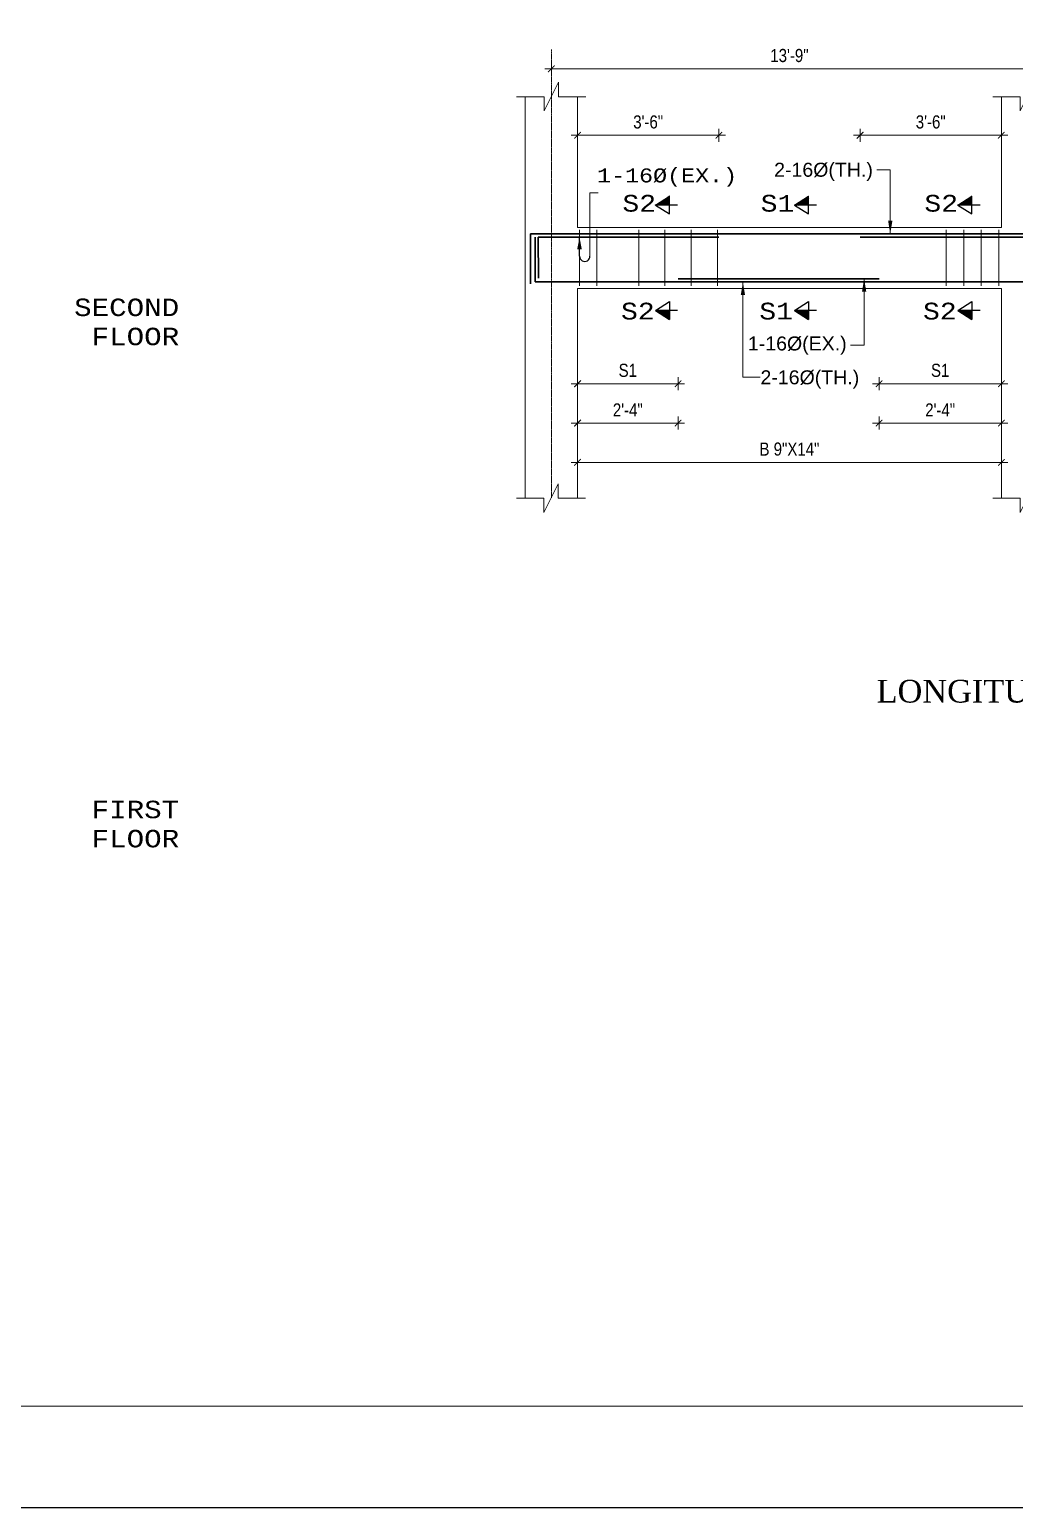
# Model space of a CAD drawing. Header units: inches. Extents: x -2812 to 9774, y -15726 to -746.
# Drawn here: x -1159 to -708, y -12539 to -11863 of the extents above; entities that cross this region are included whole.
import ezdxf

# ---------------------------------------------------------------- set-up
doc = ezdxf.new("R2010")
doc.units = ezdxf.units.IN
doc.header["$LTSCALE"] = 17
doc.header["$MEASUREMENT"] = 0
for name, pattern in [('ACAD_ISO02W100', [15, 12, -3]), ('ACAD_ISO03W100', [30, 12, -18]), ('CENTER2', [1.125, 0.75, -0.125, 0.125, -0.125])]:
    doc.linetypes.add(name, pattern=pattern)
for name, color, linetype, lineweight in [('09 CONTINUITY', 7, 'Continuous', 9), ('15 CENTER', 113, 'CENTER2', 15), ('15 EXT BAR DIMENSION', 130, 'Continuous', 15), ('15 TEXT', 7, 'Continuous', 15), ('20 BEAM ELEVATION', 140, 'ACAD_ISO03W100', 20), ('20 BEAM SECTION ARROW', 7, 'ACAD_ISO02W100', 20), ('20 STIRRUPS', 137, 'Continuous', 20), ('25 BOT BAR', 12, 'Continuous', 25), ('30 EXTRABAR', 6, 'Continuous', 30), ('30 RENFORCEMENT', 12, 'Continuous', 30), ('ELE1', 3, 'Continuous', 9), ('MARK', 1, 'Continuous', 25), ('RINF', 4, 'Continuous', 25)]:
    doc.layers.add(name, color=color, linetype=linetype, lineweight=lineweight)
doc.layers.add('Dim', color=1, linetype='Continuous')
doc.styles.add('ARIAL', font='arial.ttf')
doc.styles.add('CUNEW', font='cour.ttf')
doc.styles.add('ordinary', font='ARIALN.TTF')
doc.styles.add('TEX8', font='cour.ttf', dxfattribs={"width": 0.75})
doc.dimstyles.new('SUREN 1', dxfattribs={"dimtxt": 0.75, "dimasz": 6, "dimexe": 1.5, "dimexo": 1.5, "dimgap": 1, "dimtad": 1, "dimdec": 1, "dimzin": 3, "dimdsep": 46, "dimlunit": 4, "dimtxsty": 'TEX8', "dimblk": 'ARCHTICK', "dimcen": 0.09375, "dimclrd": 1, "dimclre": 1, "dimclrt": 256, "dimadec": 0, "dimazin": 0, "dimtfac": 0.75, "dimtdec": 1, "dimtmove": 1, "dimatfit": 3, "dimfxl": 1, "dimtolj": 1, "dimtzin": 0, "dimlwd": 9, "dimlwe": 9, "dimarcsym": 0})
doc.dimstyles.new('SUREN 4', dxfattribs={"dimtxt": 4, "dimasz": 3, "dimexe": 3, "dimexo": 0, "dimgap": 3, "dimtad": 1, "dimdec": 0, "dimzin": 3, "dimdsep": 46, "dimlunit": 4, "dimtxsty": 'ordinary', "dimblk": 'ARCHTICK', "dimcen": 8, "dimdle": 3, "dimclrd": 1, "dimclre": 5, "dimclrt": 256, "dimadec": 3, "dimazin": 0, "dimtfac": 1, "dimtdec": 0, "dimtmove": 1, "dimatfit": 3, "dimfxl": 3, "dimfxlon": 1, "dimfrac": 1, "dimtolj": 1, "dimtzin": 0, "dimlwd": 5, "dimlwe": 5, "dimarcsym": 0})

# ---------------------------------------------------------------- blocks, each defined once
blk = doc.blocks.new('_ArchTick')
at = {"color": 0, "linetype": 'ByBlock', "const_width": 0.15}
blk.add_lwpolyline([(-0.5, -0.5), (0.5, 0.5)], dxfattribs=at)
blk = doc.blocks.new('*D1416')
at = {"layer": 'Defpoints', "color": 0, "transparency": 16777216}
for p in [(16024.78, -9486.79), (16080.78, -9486.79), (16024.78, -9530.4)]:
    blk.add_point(p, dxfattribs=at)
at = {"layer": 'Dim', "color": 1, "lineweight": 5, "transparency": 16777216}
blk.add_line((16083.78, -9530.4), (16021.78, -9530.4), dxfattribs=at)
at = {"layer": 'Dim', "color": 5, "lineweight": 5, "transparency": 16777216}
for p, q in [((16024.78, -9527.4), (16024.78, -9533.4)), ((16080.78, -9527.4), (16080.78, -9533.4))]:
    blk.add_line(p, q, dxfattribs=at)
at = {"layer": 'Dim', "color": 1, "lineweight": 5, "transparency": 16777216, "xscale": 3, "yscale": 3, "zscale": 3, "rotation": 180}
blk.add_blockref('_ArchTick', (16024.78, -9530.4), dxfattribs=at)
at = {"layer": 'Dim', "color": 1, "lineweight": 5, "transparency": 16777216, "xscale": 3, "yscale": 3, "zscale": 3}
blk.add_blockref('_ArchTick', (16080.78, -9530.4), dxfattribs=at)
at = {"layer": 'Dim', "transparency": 16777216, "insert": (16052.78, -9524.29), "char_height": 6, "attachment_point": 5, "style": 'ordinary'}
blk.add_mtext('\\A1;S1', dxfattribs=at)
blk = doc.blocks.new('*D1417')
at = {"layer": 'Defpoints', "color": 0, "transparency": 16777216}
for p in [(16024.78, -9486.79), (16080.78, -9486.79), (16080.78, -9548.4)]:
    blk.add_point(p, dxfattribs=at)
at = {"layer": 'Dim', "color": 5, "lineweight": 5, "transparency": 16777216}
for p, q in [((16024.78, -9545.4), (16024.78, -9551.4)), ((16080.78, -9545.4), (16080.78, -9551.4))]:
    blk.add_line(p, q, dxfattribs=at)
at = {"layer": 'Dim', "color": 1, "lineweight": 5, "transparency": 16777216}
blk.add_line((16021.78, -9548.4), (16083.78, -9548.4), dxfattribs=at)
at = {"layer": 'Dim', "color": 1, "lineweight": 5, "transparency": 16777216, "xscale": 3, "yscale": 3, "zscale": 3, "rotation": 180}
blk.add_blockref('_ArchTick', (16024.78, -9548.4), dxfattribs=at)
at = {"layer": 'Dim', "color": 1, "lineweight": 5, "transparency": 16777216, "xscale": 3, "yscale": 3, "zscale": 3}
blk.add_blockref('_ArchTick', (16080.78, -9548.4), dxfattribs=at)
at = {"layer": 'Dim', "transparency": 16777216, "insert": (16052.78, -9542.38), "char_height": 6, "attachment_point": 5, "style": 'ordinary'}
blk.add_mtext('\\A1;2\'-4"', dxfattribs=at)
blk = doc.blocks.new('*D1418')
at = {"layer": 'Defpoints', "color": 0, "transparency": 16777216}
for p in [(15886.78, -9486.79), (15932.78, -9486.79), (15932.78, -9530.4)]:
    blk.add_point(p, dxfattribs=at)
at = {"layer": 'Dim', "color": 1, "lineweight": 5, "transparency": 16777216}
blk.add_line((15883.78, -9530.4), (15935.78, -9530.4), dxfattribs=at)
at = {"layer": 'Dim', "color": 5, "lineweight": 5, "transparency": 16777216}
for p, q in [((15886.78, -9527.4), (15886.78, -9533.4)), ((15932.78, -9527.4), (15932.78, -9533.4))]:
    blk.add_line(p, q, dxfattribs=at)
at = {"layer": 'Dim', "color": 1, "lineweight": 5, "transparency": 16777216, "xscale": 3, "yscale": 3, "zscale": 3, "rotation": 180}
blk.add_blockref('_ArchTick', (15886.78, -9530.4), dxfattribs=at)
at = {"layer": 'Dim', "color": 1, "lineweight": 5, "transparency": 16777216, "xscale": 3, "yscale": 3, "zscale": 3}
blk.add_blockref('_ArchTick', (15932.78, -9530.4), dxfattribs=at)
at = {"layer": 'Dim', "transparency": 16777216, "insert": (15909.78, -9524.29), "char_height": 6, "attachment_point": 5, "style": 'ordinary'}
blk.add_mtext('\\A1;S1', dxfattribs=at)
blk = doc.blocks.new('*D1419')
at = {"layer": 'Defpoints', "color": 0, "transparency": 16777216}
for p in [(15886.78, -9486.79), (15932.78, -9486.79), (15932.78, -9548.4)]:
    blk.add_point(p, dxfattribs=at)
at = {"layer": 'Dim', "color": 5, "lineweight": 5, "transparency": 16777216}
for p, q in [((15886.78, -9545.4), (15886.78, -9551.4)), ((15932.78, -9545.4), (15932.78, -9551.4))]:
    blk.add_line(p, q, dxfattribs=at)
at = {"layer": 'Dim', "color": 1, "lineweight": 5, "transparency": 16777216}
blk.add_line((15883.78, -9548.4), (15935.78, -9548.4), dxfattribs=at)
at = {"layer": 'Dim', "color": 1, "lineweight": 5, "transparency": 16777216, "xscale": 3, "yscale": 3, "zscale": 3, "rotation": 180}
blk.add_blockref('_ArchTick', (15886.78, -9548.4), dxfattribs=at)
at = {"layer": 'Dim', "color": 1, "lineweight": 5, "transparency": 16777216, "xscale": 3, "yscale": 3, "zscale": 3}
blk.add_blockref('_ArchTick', (15932.78, -9548.4), dxfattribs=at)
at = {"layer": 'Dim', "transparency": 16777216, "insert": (15909.78, -9542.38), "char_height": 6, "attachment_point": 5, "style": 'ordinary'}
blk.add_mtext('\\A1;2\'-4"', dxfattribs=at)
blk = doc.blocks.new('*D1420')
at = {"layer": 'Defpoints', "color": 0, "transparency": 16777216}
for p in [(15886.78, -9566.4), (15886.78, -9566.4), (16080.78, -9566.4)]:
    blk.add_point(p, dxfattribs=at)
at = {"layer": 'Dim', "color": 1, "lineweight": 5, "transparency": 16777216}
blk.add_line((16083.78, -9566.4), (15883.78, -9566.4), dxfattribs=at)
at = {"layer": 'Dim', "color": 5, "lineweight": 5, "transparency": 16777216}
for p, q in [((15886.78, -9566.4), (15886.78, -9563.4)), ((16080.78, -9566.4), (16080.78, -9563.4))]:
    blk.add_line(p, q, dxfattribs=at)
at = {"layer": 'Dim', "color": 1, "lineweight": 5, "transparency": 16777216, "xscale": 3, "yscale": 3, "zscale": 3, "rotation": 180}
blk.add_blockref('_ArchTick', (15886.78, -9566.4), dxfattribs=at)
at = {"layer": 'Dim', "color": 1, "lineweight": 5, "transparency": 16777216, "xscale": 3, "yscale": 3, "zscale": 3}
blk.add_blockref('_ArchTick', (16080.78, -9566.4), dxfattribs=at)
at = {"layer": 'Dim', "transparency": 16777216, "insert": (15983.78, -9560.33), "char_height": 6, "attachment_point": 5, "style": 'ordinary'}
blk.add_mtext('\\A1;B 9"X14"', dxfattribs=at)
blk = doc.blocks.new('*D1119')
at = {"layer": 'Defpoints', "color": 0, "transparency": 16777216}
for p in [(15874.78, -9377.31), (16092.78, -9377.31), (16092.78, -9386.21)]:
    blk.add_point(p, dxfattribs=at)
at = {"layer": 'Dim', "color": 5, "lineweight": 5, "transparency": 16777216}
for p, q in [((15874.78, -9383.21), (15874.78, -9389.21)), ((16092.78, -9383.21), (16092.78, -9389.21))]:
    blk.add_line(p, q, dxfattribs=at)
at = {"layer": 'Dim', "color": 1, "lineweight": 5, "transparency": 16777216}
blk.add_line((15871.78, -9386.21), (16095.78, -9386.21), dxfattribs=at)
at = {"layer": 'Dim', "color": 1, "lineweight": 5, "transparency": 16777216, "xscale": 3, "yscale": 3, "zscale": 3, "rotation": 180}
blk.add_blockref('_ArchTick', (15874.78, -9386.21), dxfattribs=at)
at = {"layer": 'Dim', "color": 1, "lineweight": 5, "transparency": 16777216, "xscale": 3, "yscale": 3, "zscale": 3}
blk.add_blockref('_ArchTick', (16092.78, -9386.21), dxfattribs=at)
at = {"layer": 'Dim', "transparency": 16777216, "insert": (15983.78, -9380.15), "char_height": 6, "attachment_point": 5, "style": 'ordinary'}
blk.add_mtext('\\A1;13\'-9"', dxfattribs=at)
blk = doc.blocks.new('*D1120')
at = {"layer": 'Defpoints', "color": 0, "transparency": 16777216}
for p in [(16016.11, -9416.62), (16080.78, -9458.79), (16016.11, -9463.29, 0)]:
    blk.add_point(p, dxfattribs=at)
at = {"layer": 'Dim', "color": 1, "lineweight": 5, "transparency": 16777216}
blk.add_line((16083.78, -9416.62), (16013.11, -9416.62), dxfattribs=at)
at = {"layer": 'Dim', "color": 5, "lineweight": 5, "transparency": 16777216}
for p, q in [((16016.11, -9419.62), (16016.11, -9413.62)), ((16080.78, -9419.62), (16080.78, -9413.62))]:
    blk.add_line(p, q, dxfattribs=at)
at = {"layer": 'Dim', "color": 1, "lineweight": 5, "transparency": 16777216, "xscale": 3, "yscale": 3, "zscale": 3, "rotation": 180}
blk.add_blockref('_ArchTick', (16016.11, -9416.62), dxfattribs=at)
at = {"layer": 'Dim', "color": 1, "lineweight": 5, "transparency": 16777216, "xscale": 3, "yscale": 3, "zscale": 3}
blk.add_blockref('_ArchTick', (16080.78, -9416.62), dxfattribs=at)
at = {"layer": 'Dim', "transparency": 16777216, "insert": (16048.45, -9410.56), "char_height": 6, "attachment_point": 5, "style": 'ordinary'}
blk.add_mtext('\\A1;3\'-6"', dxfattribs=at)
blk = doc.blocks.new('*D1121')
at = {"layer": 'Defpoints', "color": 0, "transparency": 16777216}
for p in [(15886.78, -9416.62), (15951.45, -9458.79), (15886.78, -9463.29, 0)]:
    blk.add_point(p, dxfattribs=at)
at = {"layer": 'Dim', "color": 1, "lineweight": 5, "transparency": 16777216}
blk.add_line((15954.45, -9416.62), (15883.78, -9416.62), dxfattribs=at)
at = {"layer": 'Dim', "color": 5, "lineweight": 5, "transparency": 16777216}
for p, q in [((15886.78, -9419.62), (15886.78, -9413.62)), ((15951.45, -9419.62), (15951.45, -9413.62))]:
    blk.add_line(p, q, dxfattribs=at)
at = {"layer": 'Dim', "color": 1, "lineweight": 5, "transparency": 16777216, "xscale": 3, "yscale": 3, "zscale": 3, "rotation": 180}
blk.add_blockref('_ArchTick', (15886.78, -9416.62), dxfattribs=at)
at = {"layer": 'Dim', "color": 1, "lineweight": 5, "transparency": 16777216, "xscale": 3, "yscale": 3, "zscale": 3}
blk.add_blockref('_ArchTick', (15951.45, -9416.62), dxfattribs=at)
at = {"layer": 'Dim', "transparency": 16777216, "insert": (15919.11, -9410.56), "char_height": 6, "attachment_point": 5, "style": 'ordinary'}
blk.add_mtext('\\A1;3\'-6"', dxfattribs=at)
blk = doc.blocks.new('A$C760A2D39')
at = {"layer": 'MARK', "color": 2}
blk.add_line((0.65, 1.5), (0.65, 6.92), dxfattribs=at)
blk.add_ellipse((2.15, 1.5), major_axis=(-1.06, 1.06), ratio=1, start_param=0.785398, end_param=3.926991, dxfattribs=at)
blk.add_solid([(1.3, 3.47), (0.65, 6.93), (0, 3.47)], dxfattribs=at)
blk = doc.blocks.new('A$C685A745A')
at = {"layer": '20 BEAM ELEVATION', "linetype": 'Continuous', "lineweight": 20, "ltscale": 10}
blk.add_lwpolyline([(3.65, 1.47), (3.65, 19.57), (5.96, 19.57)], dxfattribs=at)
at = {"layer": '20 BEAM SECTION ARROW', "color": 6, "linetype": 'Continuous'}
blk.add_blockref('A$C760A2D39', (0, -0.01), dxfattribs=at)
blk = doc.blocks.new('BS5')
at = {"layer": '15 TEXT', "char_height": 8, "width": 201.2125, "attachment_point": 3, "style": 'CUNEW'}
for s, insert in [('SECOND\\PFLOOR', (17440.67, -9191.53, 0)), ('FIRST\\PFLOOR', (17440.67, -9421.42, 0))]:
    blk.add_mtext(s, dxfattribs=dict(at, insert=insert))
blk = doc.blocks.new('BS3')
at = {"layer": 'RINF'}
h = blk.add_hatch(dxfattribs=at)
h.set_pattern_fill('ANSI31', color=1, scale=0.029257, style=0)
h.set_pattern_definition([(135.000000013, (-52728.9968396, -24837.2158934), (0.00271529004177, 0.00271529004057), [])])
h.paths.add_polyline_path([(15928.81, -9444.49), (15922.4, -9448.58), (15928.81, -9448.58)])
h = blk.add_hatch(dxfattribs=at)
h.set_pattern_fill('ANSI31', color=1, scale=0.029257, style=0)
h.set_pattern_definition([(135.000000013, (-52792.6307775, -24837.2158934), (0.00271529004177, 0.00271529004057), [])])
h.paths.add_polyline_path([(15992.44, -9444.49), (15986.03, -9448.58), (15992.44, -9448.58)])
h = blk.add_hatch(dxfattribs=at)
h.set_pattern_fill('ANSI31', color=1, scale=0.029257, style=0)
h.set_pattern_definition([(135.000000013, (-52867.4710388, -24837.2158934), (0.00271529004177, 0.00271529004057), [])])
h.paths.add_polyline_path([(16067.28, -9444.49), (16060.87, -9448.58), (16067.28, -9448.58)])
h = blk.add_hatch(dxfattribs=at)
h.set_pattern_fill('ANSI31', color=1, scale=1.6, style=0)
h.set_pattern_definition([(135.000000013, (-3777802.60724, -826630.0364), (0.148492424155, 0.148492424089), [])])
h.paths.add_polyline_path([(15928.81, -9500.98), (15922.4, -9496.89), (15928.81, -9496.89)])
h = blk.add_hatch(dxfattribs=at)
h.set_pattern_fill('ANSI31', color=1, scale=1.6, style=0)
h.set_pattern_definition([(135.000000013, (-3777866.24117, -826630.0364), (0.148492424155, 0.148492424089), [])])
h.paths.add_polyline_path([(15992.44, -9500.98), (15986.03, -9496.89), (15992.44, -9496.89)])
h = blk.add_hatch(dxfattribs=at)
h.set_pattern_fill('ANSI31', color=1, scale=1.6, style=0)
h.set_pattern_definition([(135.000000013, (-3777941.08143, -826630.0364), (0.148492424155, 0.148492424089), [])])
h.paths.add_polyline_path([(16067.28, -9500.98), (16060.87, -9496.89), (16067.28, -9496.89)])
at = {"layer": '09 CONTINUITY', "color": 2, "lineweight": 5, "ltscale": 25, "elevation": 0}
for points in [[(15890.5, -9398.96), (15877.99, -9398.96), (15877.99, -9392.33), (15871.46, -9405.5), (15871.46, -9398.96), (15858.88, -9398.96)], [(16108.5, -9398.96), (16095.99, -9398.96), (16095.99, -9392.33), (16089.46, -9405.5), (16089.46, -9398.96), (16076.88, -9398.96)], [(15890.45, -9582.79), (15877.95, -9582.79), (15877.95, -9576.16), (15871.41, -9589.33), (15871.41, -9582.79), (15858.83, -9582.79)], [(16108.45, -9582.79), (16095.95, -9582.79), (16095.95, -9576.16), (16089.41, -9589.33), (16089.41, -9582.79), (16076.83, -9582.79)]]:
    blk.add_lwpolyline(points, dxfattribs=at)
at = {"layer": '15 CENTER', "ltscale": 0.05}
blk.add_line((15874.78, -9377.31, 0), (15874.78, -9582.55, 0), dxfattribs=at)
at = {"layer": '20 BEAM ELEVATION', "linetype": 'ByBlock', "ltscale": 20}
for p, q in [((15862.78, -9398.96, 0), (15862.78, -9486.79, 0)), ((15886.78, -9398.96, 0), (15886.78, -9458.79, 0)), ((16080.78, -9398.96, 0), (16080.78, -9458.79, 0)), ((16080.78, -9458.79, 0), (15886.78, -9458.79, 0)), ((15862.78, -9486.79, 0), (15862.78, -9582.79, 0)), ((15886.78, -9486.79, 0), (15886.78, -9582.79, 0)), ((16080.78, -9486.79, 0), (15886.78, -9486.79, 0)), ((16080.78, -9486.79, 0), (16080.78, -9582.79, 0))]:
    blk.add_line(p, q, dxfattribs=at)
at = {"layer": '20 STIRRUPS'}
for p, q in [((15887.66, -9459.85, 0), (15887.66, -9485.62, 0)), ((15895.66, -9459.85, 0), (15895.66, -9485.62, 0)), ((15914.79, -9459.85, 0), (15914.79, -9485.62, 0)), ((15926.79, -9459.85, 0), (15926.79, -9485.62, 0)), ((15938.79, -9459.85, 0), (15938.79, -9485.62, 0)), ((15950.79, -9459.85, 0), (15950.79, -9485.62, 0)), ((16055.59, -9459.85, 0), (16055.59, -9485.62, 0)), ((16063.59, -9459.85, 0), (16063.59, -9485.62, 0)), ((16071.59, -9459.85, 0), (16071.59, -9485.62, 0)), ((16079.59, -9459.85, 0), (16079.59, -9485.62, 0))]:
    blk.add_line(p, q, dxfattribs=at)
at = {"layer": '30 EXTRABAR', "lineweight": 30, "ltscale": 0.75}
for p, q in [((15868.73, -9463.3, 0), (15868.91, -9482.11, 0)), ((16150.79, -9463.29, 0), (16080.78, -9463.29, 0)), ((16024.78, -9482.32, 0), (15932.78, -9482.33, 0))]:
    blk.add_line(p, q, dxfattribs=at)
at = {"layer": '30 EXTRABAR', "lineweight": 30, "ltscale": 0.75, "elevation": 0, "flags": 128}
for points in [[(15951.45, -9463.29), (15868.73, -9463.3)], [(16080.78, -9463.29), (16016.11, -9463.29)]]:
    blk.add_lwpolyline(points, dxfattribs=at)
at = {"layer": '30 RENFORCEMENT', "lineweight": 30, "ltscale": 0.75}
for p, q in [((16080.78, -9461.82, 0), (15865.31, -9461.82, 0)), ((15865.31, -9461.82, 0), (15865.31, -9484.71, 0)), ((15867.31, -9463.35, 0), (15867.31, -9483.79, 0)), ((16499.09, -9461.8), (16080.78, -9461.82, 0)), ((16080.78, -9483.79, 0), (15867.31, -9483.79, 0)), ((16497.09, -9483.77), (16080.78, -9483.79, 0))]:
    blk.add_line(p, q, dxfattribs=at)
at = {"layer": 'RINF', "color": 1}
for p, q in [((15922.4, -9448.58, 0), (15928.81, -9444.49, 0)), ((15928.81, -9452.67, 0), (15928.81, -9444.49, 0)), ((15986.03, -9448.58, 0), (15992.44, -9444.49, 0)), ((15992.44, -9452.67, 0), (15992.44, -9444.49, 0)), ((16060.87, -9448.58, 0), (16067.28, -9444.49, 0)), ((16067.28, -9452.67, 0), (16067.28, -9444.49, 0)), ((15932.54, -9448.58, 0), (15922.4, -9448.58, 0)), ((15922.4, -9448.58, 0), (15928.81, -9452.67, 0)), ((15996.18, -9448.58, 0), (15986.03, -9448.58, 0)), ((15986.03, -9448.58, 0), (15992.44, -9452.67, 0)), ((16071.02, -9448.58, 0), (16060.87, -9448.58, 0)), ((16060.87, -9448.58, 0), (16067.28, -9452.67, 0)), ((15922.4, -9496.89, 0), (15928.81, -9492.8, 0)), ((15932.54, -9496.89, 0), (15922.4, -9496.89, 0)), ((15922.4, -9496.89, 0), (15928.81, -9500.98, 0)), ((15928.81, -9492.8, 0), (15928.81, -9500.98, 0)), ((15986.03, -9496.89, 0), (15992.44, -9492.8, 0)), ((15996.18, -9496.89, 0), (15986.03, -9496.89, 0)), ((15986.03, -9496.89, 0), (15992.44, -9500.98, 0)), ((15992.44, -9492.8, 0), (15992.44, -9500.98, 0)), ((16060.87, -9496.89, 0), (16067.28, -9492.8, 0)), ((16071.02, -9496.89, 0), (16060.87, -9496.89, 0)), ((16060.87, -9496.89, 0), (16067.28, -9500.98, 0)), ((16067.28, -9492.8, 0), (16067.28, -9500.98, 0))]:
    blk.add_line(p, q, dxfattribs=at)
at = {"layer": '15 EXT BAR DIMENSION', "xscale": 1.599999999998545, "yscale": 1.599999999998545, "zscale": 1.600000000000193}
blk.add_blockref('A$C685A745A', (15886.63, -9474.35, 0), dxfattribs=at)
at = {"layer": '15 EXT BAR DIMENSION', "style": 'CUNEW'}
blk.add_text('1-16%%C(EX.)', height=6.4, dxfattribs=at).set_placement((15895.69, -9438.21, 0))
at = {"layer": '15 TEXT', "style": 'ARIAL'}
for s, p in [('2-16%%C(TH.)', (15976.77, -9435.61, 0)), ('1-16%%C(EX.)', (15964.76, -9515.15, 0)), ('2-16%%C(TH.)', (15970.52, -9530.65, 0))]:
    blk.add_text(s, height=6.4, dxfattribs=at).set_placement(p)
at = {"layer": '15 TEXT', "insert": (16172.24, -9665.95, 0), "char_height": 10.4, "width": 641.259, "attachment_point": 2, "style": 'ARIAL'}
blk.add_mtext('{\\fTimes New Roman|b0|i0|c0|p18;LONGITUDINAL BEAM SECTION ALONG }', dxfattribs=at)
at = {"layer": '20 BEAM SECTION ARROW', "color": 2, "style": 'CUNEW'}
for s, p in [('S2', (15907.32, -9451.6, 0)), ('S1', (15970.61, -9451.6, 0)), ('S2', (16045.56, -9451.6, 0)), ('S2', (15906.68, -9500.97, 0)), ('S1', (15969.97, -9500.97, 0)), ('S2', (16044.92, -9500.97, 0))]:
    blk.add_text(s, height=7.68, rotation=0, dxfattribs=at).set_placement(p)
at = {"layer": 'Dim'}
for base, p1, p2, text, picture, middle in [((16092.78, -9386.21, 0), (15874.78, -9377.31, 0), (16092.78, -9377.31, 0), '13\'-9"', '*D1119', (15983.78, -9380.15, 0)), ((15886.78, -9416.62, 0), (15951.45, -9458.79, 0), (15886.78, -9463.29, 0), '3\'-6"', '*D1121', (15919.11, -9410.56, 0)), ((16016.11, -9416.62, 0), (16080.78, -9458.79, 0), (16016.11, -9463.29, 0), '3\'-6"', '*D1120', (16048.45, -9410.56, 0)), ((15932.78, -9530.4, 0), (15886.78, -9486.79, 0), (15932.78, -9486.79, 0), 'S1', '*D1418', (15909.78, -9524.29, 0)), ((15932.78, -9548.4, 0), (15886.78, -9486.79, 0), (15932.78, -9486.79, 0), '2\'-4"', '*D1419', (15909.78, -9542.38, 0)), ((16024.78, -9530.4, 0), (16080.78, -9486.79, 0), (16024.78, -9486.79, 0), 'S1', '*D1416', (16052.78, -9524.29, 0)), ((16080.78, -9548.4, 0), (16024.78, -9486.79, 0), (16080.78, -9486.79, 0), '2\'-4"', '*D1417', (16052.78, -9542.38, 0)), ((15886.78, -9566.4, 0), (16080.78, -9566.4, 0), (15886.78, -9566.4, 0), 'B 9"X14"', '*D1420', (15983.78, -9560.33, 0))]:
    dim = blk.add_linear_dim(base=base, p1=p1, p2=p2, angle=180, text=text, dimstyle='SUREN 4', override={"dimtxt": 6}, dxfattribs=at)
    dim.commit()
    dim.dimension.update_dxf_attribs({"geometry": picture, "text_midpoint": middle})
at = {"layer": '15 TEXT'}
for points in [[(16029.93, -9461.79, 0), (16029.94, -9432.45, 0), (16023.76, -9432.45, 0)], [(15962.48, -9483.79, 0), (15962.45, -9527.4, 0), (15970.41, -9527.4, 0)], [(16017.98, -9482.29, 0), (16017.95, -9512.71, 0), (16011.77, -9512.71, 0)]]:
    blk.add_leader(points, dimstyle='SUREN 1', dxfattribs=at)

msp = doc.modelspace()

# ---------------------------------------------------------------- linework, layer by layer
at = {"layer": 'Defpoints'}
msp.add_lwpolyline([(366.02, -10291.28), (-2811.58, -10291.28), (-2811.58, -12539.25), (366.02, -12539.25)], close=True, dxfattribs=at)
at = {"layer": 'ELE1'}
msp.add_lwpolyline([(-2765.26, -10337.6), (319.71, -10337.6), (319.71, -12492.93), (-2765.26, -12492.93)], close=True, dxfattribs=at)

# ---------------------------------------------------------------- block references
at = {"layer": '25 BOT BAR'}
for name, p in [('BS3', (-16794.69, -2494.41, 0)), ('BS5', (-18530.95, -2794.29, 0))]:
    msp.add_blockref(name, p, dxfattribs=at)

doc.saveas('drawing.dxf')
